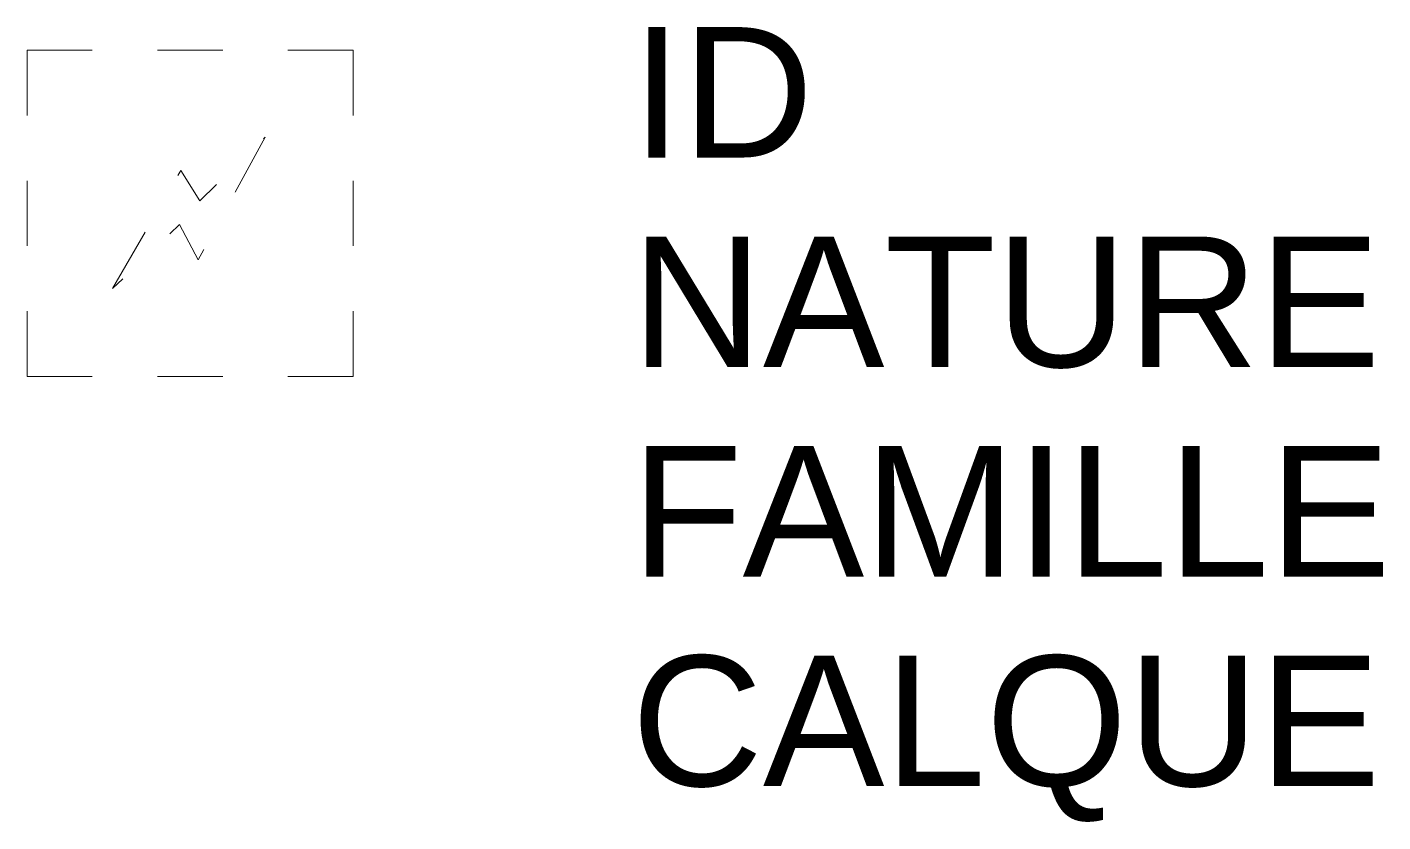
# Model space of a CAD drawing. Header units: metres. Extents: x 3100.82 to 3102.89, y 1846.63 to 1847.85.
import ezdxf

# ---------------------------------------------------------------- set-up
doc = ezdxf.new("R2010")
doc.units = ezdxf.units.M
doc.linetypes.add('Socle_Continu', pattern=[2.5, 2.5, 0])
doc.linetypes.add('Socle_Discontinu', pattern=[0.075, 0.05, -0.025])
doc.layers.add('ELECT_SCT', color=1, linetype='Socle_Continu', lineweight=13)
doc.styles.get("Standard").update_dxf_attribs({"font": 'arial.ttf'})

msp = doc.modelspace()

# ---------------------------------------------------------------- linework, layer by layer
at = {"layer": 'ELECT_SCT', "linetype": 'Socle_Discontinu'}
msp.add_lwpolyline([(3100.8156, 1847.3095), (3101.3156, 1847.3095), (3101.3156, 1847.8095), (3100.8156, 1847.8095)], close=True, dxfattribs=at)
at = {"layer": 'ELECT_SCT', "linetype": 'Socle_Discontinu', "flags": 128}
msp.add_lwpolyline([(3100.9467, 1847.4443), (3101.0514, 1847.6252), (3101.0804, 1847.5786), (3101.1806, 1847.6763), (3101.0778, 1847.4884), (3101.0495, 1847.5426), (3100.9467, 1847.4443)], dxfattribs=at)

# ---------------------------------------------------------------- texts
at = {"layer": 'ELECT_SCT', "linetype": 'Socle_Discontinu', "flags": 9}
for tag, p, s in [('ID', (3101.7422, 1847.6451), 'FP_0442'), ('NATURE', (3101.7422, 1847.3238), 'Chambre rectangulaire'), ('FAMILLE', (3101.7422, 1847.0025), 'Electricité'), ('CALQUE', (3101.7422, 1846.6812), 'ELECT_SCT')]:
    msp.add_attdef(tag, p, s, height=0.2, dxfattribs=at)

doc.saveas('drawing.dxf')
